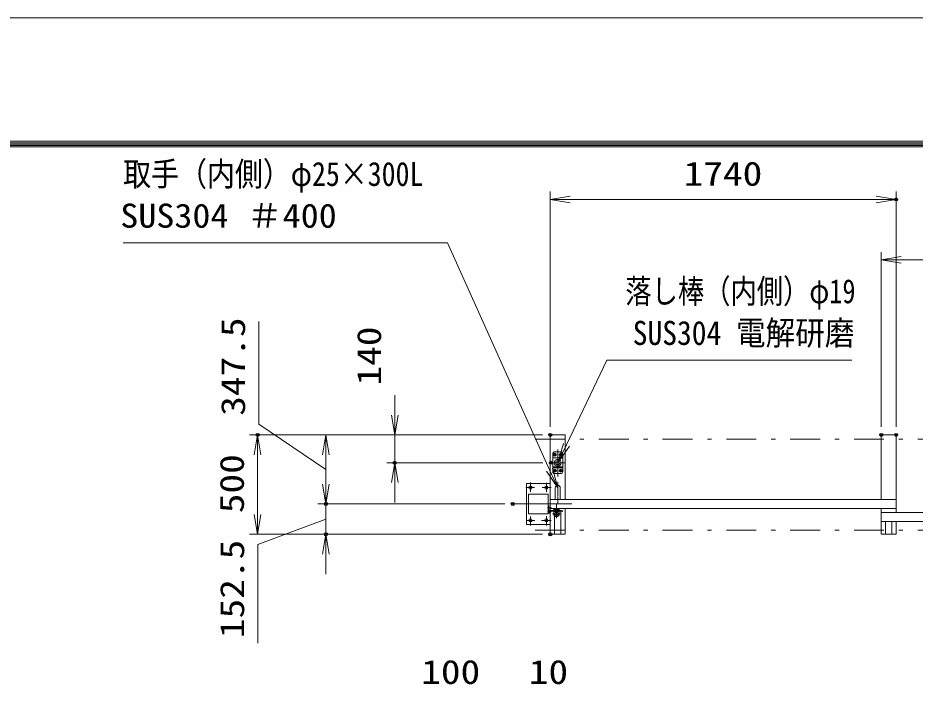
# Model space of a CAD drawing. Units: millimetres at full size. Extents: x -11880 to 11880, y -8400 to 8400.
# Drawn here: x -4661 to -147, y 5034 to 8400 of the extents above; entities that cross this region are included whole.
import ezdxf
from ezdxf.enums import TextEntityAlignment as Align

# ---------------------------------------------------------------- set-up
doc = ezdxf.new("R2010")
doc.units = ezdxf.units.MM
doc.header["$LTSCALE"] = 30
doc.header["$PDMODE"] = 32
doc.header["$PDSIZE"] = 15
for name, pattern in [('USER1', [10.7, 5, -2.5, 0.7, -2.5]), ('USER2', [2.7, 2, -0.7]), ('USER3', [9, 6, -0.75, 1.5, -0.75]), ('USER4', [160, 100, -20, 20, -20])]:
    doc.linetypes.add(name, pattern=pattern)
for name, color, linetype, lineweight in [('0-0_D-TTL', 7, 'Continuous', 18), ('0-2_外形線', 7, 'Continuous', 18), ('0-3_寸法線', 3, 'Continuous', 18), ('0-4_0', 7, 'Continuous', 18), ('0-8_軸線', 6, 'USER1', 18), ('0-9_01', 4, 'Continuous', 18), ('0-A_隠れ線', 4, 'USER2', 18)]:
    doc.layers.add(name, color=color, linetype=linetype, lineweight=lineweight)
doc.layers.add('0-5_DEFPOINTS', color=7, linetype='Continuous')
doc.styles.add('ＭＳ ゴシック', font='')
doc.styles.get('ＭＳ ゴシック').set_extended_font_data('MS Gothic')

# ---------------------------------------------------------------- blocks, each defined once
blk = doc.blocks.new('PROFSP00G4HFL6')
at = {"layer": '0-2_外形線'}
blk.add_lwpolyline([(0, -225.2), (195, -112.6), (195, 112.6), (0, 225.2), (-195, 112.6), (-195, -112.6)], close=True, dxfattribs=at)
for start, end in [(0, 180), (180, 0)]:
    blk.add_arc((0, 0), 195, start, end, dxfattribs=at)
at = {"layer": '0-8_軸線'}
for p, q in [((-243.2, 0), (243.2, 0)), ((0, 243.2), (0, -243.2))]:
    blk.add_line(p, q, dxfattribs=at)
blk = doc.blocks.new('A$C4093506B')
at = {"layer": '0-2_外形線'}
for p, q in [((-373.3, 0), (376.7, 0)), ((-373.3, -1755), (-373.3, 0)), ((376.7, -1755), (376.7, 0))]:
    blk.add_line(p, q, dxfattribs=at)
blk.add_arc((1.7, -1755), 375, 180, 0, dxfattribs=at)
at = {"layer": '0-8_軸線', "linetype": 'USER3'}
blk.add_line((1.7, 532.5), (1.7, -2662.5), dxfattribs=at)
blk = doc.blocks.new('_OPEN')
at = {"layer": '0-4_0'}
blk.add_line((0, 0), (-30, 0), dxfattribs=at)
blk.add_lwpolyline([(-30, 5), (0, 0), (-30, -5)], dxfattribs=at)
blk = doc.blocks.new('S168')
at = {"layer": '0-3_寸法線'}
for points in [[(12712930.1, -25597459.7), (12675943.7, -25597459.7), (12669818.7, -25610241.8), (12668522.3, -25612947.2)], [(12669367.8, -25610025.7), (12668522.3, -25612947.2), (12670269.6, -25610457.8)]]:
    blk.add_lwpolyline(points, dxfattribs=at)
at = {"layer": '0-3_寸法線', "color": 254, "style": 'ＭＳ ゴシック'}
for s, width, p in [('落し棒（内側）φ19', 0.8, (12678715.7, -25589969.2)), ('SUS304 電解研磨', 0.9, (12679838.9, -25596269.2))]:
    blk.add_text(s, height=3637, dxfattribs=dict(at, width=width)).set_placement(p, align=Align.BOTTOM_LEFT)
blk = doc.blocks.new('S178')
at = {"layer": '0-3_寸法線'}
for points in [[(12602927.8, -25579765), (12651866.2, -25579765), (12667290.2, -25614006.9), (12668522.3, -25616742.2)], [(12666834.3, -25614212.2), (12668522.3, -25616742.2), (12667746.1, -25613801.5)]]:
    blk.add_lwpolyline(points, dxfattribs=at)
at = {"layer": '0-3_寸法線', "color": 254, "style": 'ＭＳ ゴシック'}
for s, width, p in [('取手（内側）φ25×300L', 0.85, (12602927.8, -25572274.4)), ('SUS304 ＃400', 1.1, (12602495.8, -25578574.4))]:
    blk.add_text(s, height=3637, dxfattribs=dict(at, width=width)).set_placement(p, align=Align.BOTTOM_LEFT)

msp = doc.modelspace()

# ---------------------------------------------------------------- linework, layer by layer
at = {"layer": '0-0_D-TTL'}
for points in [[(-11879.6, -8399.67), (11880.4, -8399.67), (11880.4, 8400.33), (-11879.6, 8400.33)], [(-11115.88, 7779.76), (11116.69, 7779.76), (11116.69, -7777.38), (-11115.88, -7777.38)], [(-11108.81, 7772.69), (11109.62, 7772.69), (11109.62, -7770.31), (-11108.81, -7770.31)], [(-11101.74, 7765.62), (11102.55, 7765.62), (11102.55, -7763.24), (-11101.74, -7763.24)], [(-11094.67, 7758.55), (11095.47, 7758.55), (11095.47, -7756.17), (-11094.67, -7756.17)], [(-11087.6, 7751.48), (11088.4, 7751.48), (11088.4, -7749.09), (-11087.6, -7749.09)]]:
    msp.add_lwpolyline(points, close=True, dxfattribs=at)
at = {"layer": '0-2_外形線'}
for p, q in [((-1982.46, 6302.74), (-1982.46, 5802.74)), ((-1982.46, 6302.74), (-1907.46, 6302.74)), ((-1907.46, 6302.74), (-1907.46, 5977.74)), ((-317.46, 6302.74), (-242.46, 6302.74)), ((-317.46, 6302.74), (-317.46, 5977.74)), ((-242.46, 5912.74), (-242.46, 6302.74)), ((-1969.96, 6207.74), (-1969.96, 6117.74)), ((-1919.96, 6187.74), (-1969.96, 6187.74)), ((-1929.96, 6217.74), (-1959.96, 6217.74)), ((-1919.96, 6117.74), (-1919.96, 6207.74)), ((-1919.96, 6137.74), (-1969.96, 6137.74)), ((-1959.96, 6107.74), (-1929.96, 6107.74)), ((-242.46, 5977.74), (-1982.46, 5977.74)), ((-1989.46, 5946.24), (-1992.46, 5946.24)), ((-1989.46, 5921.43), (-1989.46, 5946.24)), ((-1928.06, 5922.24), (-1986.46, 5922.24)), ((-1928.46, 5919.24), (-1986.46, 5919.24)), ((-1982.46, 5932.74), (-242.46, 5932.74)), ((-1966.46, 5928.74), (-1966.46, 5932.74)), ((-1936.46, 5928.74), (-1966.46, 5928.74)), ((-1965.46, 5905.74), (-1965.46, 5914.74)), ((-1963.96, 5923.74), (-1963.96, 5928.74)), ((-1938.96, 5923.74), (-1963.96, 5923.74)), ((-1963.46, 5916.74), (-1957.46, 5916.74)), ((-1957.46, 5922.24), (-1957.46, 5923.74)), ((-1957.46, 5916.74), (-1957.46, 5919.24)), ((-1945.46, 5916.74), (-1957.46, 5916.74)), ((-1945.46, 5922.24), (-1945.46, 5923.74)), ((-1945.46, 5916.74), (-1945.46, 5919.24)), ((-1939.46, 5916.74), (-1945.46, 5916.74)), ((-1938.96, 5928.74), (-1938.96, 5923.74)), ((-1937.46, 5905.74), (-1937.46, 5914.74)), ((-1936.46, 5928.74), (-1936.46, 5932.74)), ((-1928.96, 5802.74), (-1928.96, 5919.24)), ((-1920.73, 5917.17), (-1928.46, 5919.24)), ((-1919.95, 5920.06), (-1928.06, 5922.24)), ((-1920.73, 5917.17), (-1919.95, 5920.06)), ((-1907.46, 5825.24), (-1907.46, 5932.74)), ((-317.46, 5802.74), (-317.46, 5932.74)), ((-317.46, 5912.74), (1422.54, 5912.74)), ((-1960.96, 5802.74), (-1960.96, 5895.45)), ((-1945.46, 5912.45), (-1957.46, 5912.45)), ((-317.46, 5867.74), (1422.54, 5867.74)), ((-295.96, 5867.74), (-295.96, 5802.74)), ((-263.96, 5867.74), (-263.96, 5802.74)), ((-242.46, 5802.74), (-242.46, 5867.74)), ((-1907.46, 5825.24), (-1907.46, 5802.74)), ((-1982.46, 5802.74), (-1907.46, 5802.74)), ((-317.46, 5802.74), (-242.46, 5802.74))]:
    msp.add_line(p, q, dxfattribs=at)
for centre, radius in [((-1944.96, 6162.74), 17.5), ((-1986.46, 5916.24), 3)]:
    msp.add_circle(centre, radius, dxfattribs=at)
for centre, radius, start, end in [((-1959.96, 6207.74), 10, 90, 180), ((-1929.96, 6207.74), 10, 0, 90), ((-1959.96, 6117.74), 10, 180, 270), ((-1929.96, 6117.74), 10, 270, 0), ((-1986.46, 5916.24), 6, 89.99999, 30), ((-1963.46, 5914.74), 2, 90, 180), ((-1939.46, 5914.74), 2, 0, 90), ((-1951.46, 5905.74), 14, 180, 0), ((-1951.46, 5905.74), 9, 131.8103, 48.1897)]:
    msp.add_arc(centre, radius, start, end, dxfattribs=at)
at = {"layer": '0-3_寸法線'}
for p, q in [((-1982.46, 6342.74), (-1982.46, 7527.1)), ((-242.46, 6342.74), (-242.46, 7527.1)), ((-1982.46, 7487.1), (-242.46, 7487.1)), ((-317.46, 6342.74), (-317.46, 7222.74)), ((-317.46, 7182.74), (1422.54, 7182.74)), ((-2764.94, 6402.74), (-2764.94, 6502.74)), ((-2022.46, 6302.74), (-3495.03, 6302.74)), ((-3455.03, 5802.74), (-3455.03, 6302.74)), ((-2022.46, 6302.74), (-3151.55, 6302.74)), ((-3111.55, 6302.74), (-3111.55, 5955.24)), ((-2022.46, 6302.74), (-2804.94, 6302.74)), ((-2764.94, 6302.74), (-2764.94, 6162.74)), ((-3111.55, 6055.24), (-3111.55, 6155.24)), ((-2019.82, 6162.74), (-2804.94, 6162.74)), ((-2764.94, 6062.74), (-2764.94, 5962.74)), ((-2211.57, 5955.24), (-3151.55, 5955.24)), ((-2211.57, 5955.24), (-3151.55, 5955.24)), ((-3111.55, 5955.24), (-3111.55, 5802.74)), ((-2022.46, 5802.74), (-3495.03, 5802.74)), ((-2022.46, 5802.74), (-3151.55, 5802.74)), ((-3111.55, 5702.74), (-3111.55, 5602.74))]:
    msp.add_line(p, q, dxfattribs=at)
for points in [[(-3111.55, 6128.99), (-3448.95, 6357.29), (-3448.95, 6872.49)], [(-3111.55, 5878.99), (-3453.67, 5751.56), (-3453.67, 5255.56)]]:
    msp.add_lwpolyline(points, dxfattribs=at)
at = {"layer": '0-5_DEFPOINTS'}
for p in [(-242.46, 7487.1), (-3455.03, 6302.74), (-1982.46, 6302.74), (-1982.46, 6302.74), (-317.46, 6302.74), (-242.46, 6302.74), (-2764.94, 6162.74), (-1979.82, 6162.74), (-3111.55, 5955.24), (-2171.57, 5955.24), (-3111.55, 5802.74), (-1982.46, 5802.74)]:
    msp.add_point(p, dxfattribs=at)
at = {"layer": '0-8_軸線'}
for p, q in [((-2059.27, 6281.24), (5214.56, 6281.24)), ((-2059.27, 5824.24), (5209.25, 5824.24))]:
    msp.add_line(p, q, dxfattribs=at)
at = {"layer": '0-8_軸線', "linetype": 'Continuous'}
for p, q in [((-1944.96, 6229.72), (-1944.96, 6094.12)), ((-1968.07, 6202.74), (-1950.98, 6202.74)), ((-1939.23, 6202.74), (-1922.15, 6202.74)), ((-1979.82, 6162.74), (-1910.4, 6162.74)), ((-1968.07, 6122.74), (-1949.91, 6122.74)), ((-1939.23, 6122.74), (-1922.15, 6122.74)), ((-2171.57, 5955.24), (-1875.03, 5955.24)), ((-1996.76, 5916.24), (-1978.16, 5916.24)), ((-1976.46, 5936.24), (-1996.46, 5936.24)), ((-1986.46, 5907.29), (-1986.46, 5923.88)), ((-1951.46, 5920.74), (-1951.46, 5952.8)), ((-1951.46, 5904.74), (-1951.46, 5919.74)), ((-1931.46, 5905.74), (-1971.46, 5905.74)), ((-1951.46, 5904.74), (-1951.46, 5884.35))]:
    msp.add_line(p, q, dxfattribs=at)
at = {"layer": '0-9_01', "color": 7}
for p, q in [((-2102.46, 6057.74), (-2102.46, 5852.74)), ((-1982.46, 6057.74), (-2102.46, 6057.74)), ((-2092.46, 5905.24), (-2092.46, 6005.24)), ((-2092.46, 6005.24), (-1992.46, 6005.24)), ((-1992.46, 5905.24), (-1992.46, 6005.24)), ((-2092.46, 5905.24), (-1992.46, 5905.24)), ((-2102.46, 5852.74), (-1982.46, 5852.74))]:
    msp.add_line(p, q, dxfattribs=at)
at = {"layer": '0-9_01', "linetype": 'USER4'}
for p, q in [((-2082.46, 6063.67), (-2082.46, 6016)), ((-2002.46, 6061.29), (-2002.46, 6016)), ((-2062.06, 6037.74), (-2104.96, 6037.74)), ((-1977.46, 6037.74), (-2023.92, 6037.74)), ((-2059.67, 5872.74), (-2102.58, 5872.74)), ((-2082.46, 5892.04), (-2082.46, 5846.75)), ((-1977.46, 5872.74), (-2026.3, 5872.74)), ((-2002.46, 5894.43), (-2002.46, 5846.75))]:
    msp.add_line(p, q, dxfattribs=at)
at = {"layer": '0-9_01', "color": 7}
for centre in [(-2082.46, 6037.74), (-2002.46, 6037.74), (-2082.46, 5872.74), (-2002.46, 5872.74)]:
    msp.add_circle(centre, 8, dxfattribs=at)
at = {"layer": '0-A_隠れ線'}
msp.add_line((-1919.96, 6141.74), (-1969.96, 6141.74), dxfattribs=at)
msp.add_circle((-1944.96, 6162.74), 10.5, dxfattribs=at)

# ---------------------------------------------------------------- block references
at = {"layer": '0-2_外形線', "xscale": 0.03333333, "yscale": 0.03333333, "rotation": 180}
msp.add_blockref('A$C4093506B', (-1944.9, 5977.74), dxfattribs=at)
at = {"layer": '0-3_寸法線'}
for name, p, xscale, yscale in [('S178', (-424229.03, 859927.64), 0.03333333, 0.03333333), ('_OPEN', (-242.46, 7487.1), 3.333333, 3.333333), ('S168', (-424229.03, 859927.64), 0.03333333, 0.03333333)]:
    msp.add_blockref(name, p, dxfattribs=dict(at, xscale=xscale, yscale=yscale))
at = {"layer": '0-3_寸法線', "xscale": 3.333333, "yscale": 3.333333}
for p, rotation in [((-1982.46, 7487.1), 180), ((-317.46, 7182.74), 180), ((-2764.94, 6302.74), 270), ((-3455.03, 6302.74), 90), ((-3111.55, 6302.74), 90), ((-2764.94, 6162.74), 90), ((-3111.55, 5955.24), 270), ((-3111.55, 5955.24), 270), ((-3455.03, 5802.74), 270), ((-3111.55, 5802.74), 90)]:
    msp.add_blockref('_OPEN', p, dxfattribs=dict(at, rotation=rotation))
at = {"layer": '0-4_0', "xscale": 0.03333333, "yscale": 0.03333333}
for p in [(-1959.96, 6202.74), (-1929.96, 6202.74), (-1959.96, 6122.74), (-1929.96, 6122.74)]:
    msp.add_blockref('PROFSP00G4HFL6', p, dxfattribs=at)

# ---------------------------------------------------------------- texts
at = {"layer": '0-3_寸法線', "color": 254, "style": 'ＭＳ ゴシック', "width": 1.2}
for s, p in [('1740', (-1311.66, 7519.79)), ('100', (-2631.8, 5013.32)), ('10', (-2090.66, 5013.32))]:
    msp.add_text(s, height=121.2, dxfattribs=at).set_placement(p, align=Align.BOTTOM_LEFT)
for s, p in [('347.5', (-3481.63, 6398.89)), ('140', (-2797.62, 6551.21)), ('500', (-3487.71, 5908.74)), ('152.5', (-3486.36, 5280.36))]:
    msp.add_text(s, height=121.2, rotation=90, dxfattribs=at).set_placement(p, align=Align.BOTTOM_LEFT)

doc.saveas('drawing.dxf')
